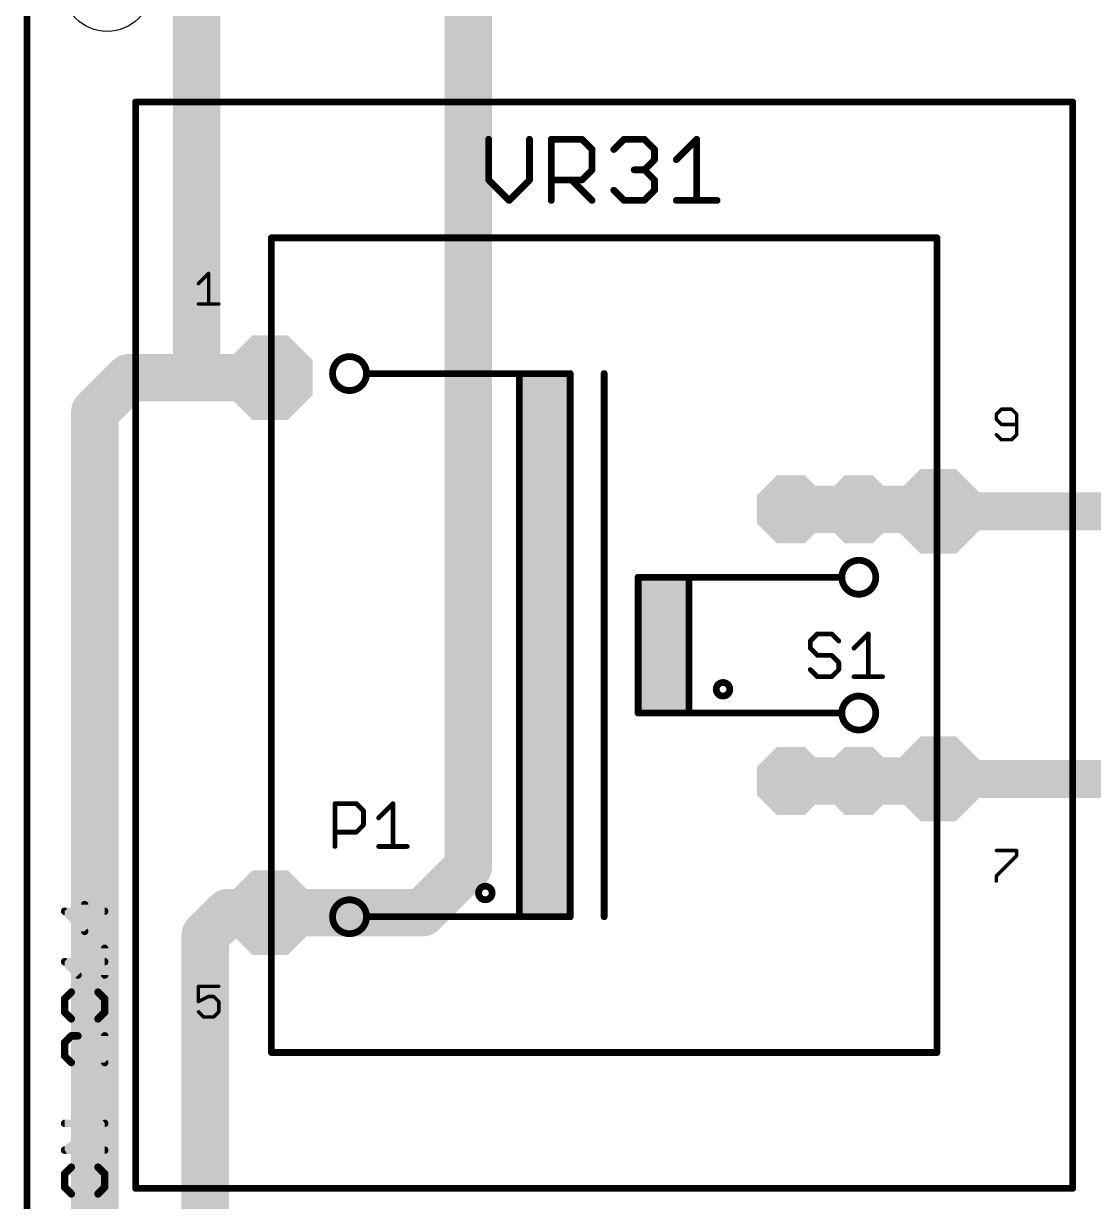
# Model space of a CAD drawing. Extents: x 0 to 165, y -10 to 137.
# Drawn here: x -0.13 to 39.89, y 51.58 to 95.64 of the extents above; entities that cross this region are included whole.
import ezdxf

# ---------------------------------------------------------------- set-up
doc = ezdxf.new("R2010")
doc.units = 0
for name, color, linetype in [('1', 14, 'CONTINUOUS'), ('16', 174, 'CONTINUOUS'), ('17', 94, 'CONTINUOUS'), ('18', 94, 'CONTINUOUS'), ('20', 178, 'CONTINUOUS'), ('21', 251, 'CONTINUOUS'), ('23', 178, 'CONTINUOUS'), ('51', 251, 'CONTINUOUS')]:
    doc.layers.add(name, color=color, linetype=linetype)

# ---------------------------------------------------------------- blocks, each defined once
blk = doc.blocks.new('RECT')
blk.add_solid([(-0.5, -0.5), (0.5, -0.5), (-0.5, 0.5), (0.5, 0.5)])
blk = doc.blocks.new('OCTAGONP')
at = {"const_width": 0.5}
blk.add_lwpolyline([(-0.25, -0.1036), (-0.25, 0.1036), (-0.1036, 0.25), (0.1036, 0.25), (0.25, 0.1036), (0.25, -0.1036), (0.1036, -0.25), (-0.1036, -0.25), (-0.25, -0.1036), (-0.25, 0.1036)], dxfattribs=at)
blk = doc.blocks.new('OCTAGONV')
at = {"const_width": 0.5}
blk.add_lwpolyline([(-0.25, -0.1036), (-0.25, 0.1036), (-0.1036, 0.25), (0.1036, 0.25), (0.25, 0.1036), (0.25, -0.1036), (0.1036, -0.25), (-0.1036, -0.25), (-0.25, -0.1036), (-0.25, 0.1036)], dxfattribs=at)

msp = doc.modelspace()

# ---------------------------------------------------------------- linework, layer by layer
at = {"layer": '1'}
for points, const_width in [([(28.575, 77.47), (34.29, 77.47)], 1.778), ([(34.0868, 77.3938), (42.49, 77.3938)], 1.4224), ([(28.2575, 67.31), (34.29, 67.31)], 1.778), ([(34.0868, 67.3862), (42.49, 67.3862)], 1.4224), ([(2.9083, 62.4349), (1.4084, 62.4349)], 0.2794), ([(1.4084, 62.4349), (2.1584, 61.685)], 0.2794), ([(2.1584, 61.685), (2.1584, 62.6849)], 0.2794), ([(2.9083, 60.0478), (2.9083, 61.0478)], 0.2794), ([(1.9084, 60.0478), (1.4084, 60.5478)], 0.2794), ([(1.4084, 60.5478), (2.9083, 60.5478)], 0.2794), ([(1.4084, 59.1606), (1.6584, 59.4106)], 0.2794), ([(1.6584, 59.4106), (2.6583, 59.4106)], 0.2794), ([(2.6583, 58.4107), (1.6584, 59.4106)], 0.2794), ([(2.6583, 59.4106), (2.9083, 59.1606)], 0.2794), ([(1.4084, 58.6607), (1.4084, 59.1606)], 0.2794), ([(2.9083, 59.1606), (2.9083, 58.6607)], 0.2794), ([(1.6584, 58.4107), (1.4084, 58.6607)], 0.2794), ([(2.9083, 58.6607), (2.6583, 58.4107)], 0.2794), ([(2.6583, 58.4107), (1.6584, 58.4107)], 0.2794), ([(1.6584, 57.7734), (1.4084, 57.5235)], 0.2794), ([(1.9084, 57.7734), (1.6584, 57.7734)], 0.2794), ([(2.9083, 56.7735), (1.9084, 57.7734)], 0.2794), ([(2.9083, 57.7734), (2.9083, 56.7735)], 0.2794), ([(1.4084, 57.5235), (1.4084, 57.0235)], 0.2794), ([(1.4084, 57.0235), (1.6584, 56.7735)], 0.2794), ([(1.4084, 53.4992), (2.9083, 54.4991)], 0.2794), ([(2.9083, 54.4991), (1.4084, 54.4991)], 0.2794), ([(2.9083, 53.4992), (1.4084, 53.4992)], 0.2794), ([(1.6584, 52.862), (1.4084, 52.612)], 0.2794), ([(2.6583, 52.862), (1.6584, 52.862)], 0.2794), ([(2.9083, 52.612), (2.6583, 52.862)], 0.2794), ([(1.4084, 52.612), (1.4084, 52.112)], 0.2794), ([(2.9083, 52.112), (2.9083, 52.612)], 0.2794), ([(1.4084, 52.112), (1.6584, 51.8621)], 0.2794), ([(1.6584, 51.8621), (2.6583, 51.8621)], 0.2794), ([(2.6583, 51.8621), (2.9083, 52.112)], 0.2794)]:
    msp.add_lwpolyline(points, dxfattribs=dict(at, const_width=const_width))
for points, const_width in [([(28.575, 77.9145, 1), (28.575, 77.0255)], 0.889), ([(34.0868, 77.7494, 1), (34.0868, 77.0382)], 0.7112), ([(34.29, 77.0255, 1), (34.29, 77.9145)], 0.889), ([(28.2575, 67.7545, 1), (28.2575, 66.8655)], 0.889), ([(34.0868, 67.7418, 1), (34.0868, 67.0306)], 0.7112), ([(34.29, 66.8655, 1), (34.29, 67.7545)], 0.889), ([(1.4084, 62.5048, 1), (1.4084, 62.3651)], 0.1397), ([(1.4578, 62.4843, 1), (1.359, 62.3855)], 0.1397), ([(2.2282, 62.6849, 1), (2.0885, 62.6849)], 0.1397), ([(2.9083, 62.3651, 1), (2.9083, 62.5048)], 0.1397), ([(2.0885, 61.685, 1), (2.2282, 61.685)], 0.1397), ([(2.109, 61.6356, 1), (2.2078, 61.7344)], 0.1397), ([(2.9782, 61.0478, 1), (2.8384, 61.0478)], 0.1397), ([(1.4578, 60.5972, 1), (1.359, 60.4984)], 0.1397), ([(1.4084, 60.6176, 1), (1.4084, 60.4779)], 0.1397), ([(2.9083, 60.4779, 1), (2.9083, 60.6176)], 0.1397), ([(1.859, 59.9984, 1), (1.9578, 60.0972)], 0.1397), ([(2.8384, 60.0478, 1), (2.9782, 60.0478)], 0.1397), ([(1.6584, 59.4804, 1), (1.6584, 59.3407)], 0.1397), ([(1.7078, 59.46, 1), (1.609, 59.3612)], 0.1397), ([(1.7078, 59.3612, 1), (1.609, 59.46)], 0.1397), ([(2.7077, 59.46, 1), (2.6089, 59.3612)], 0.1397), ([(2.6583, 59.3407, 1), (2.6583, 59.4804)], 0.1397), ([(1.359, 59.21, 1), (1.4578, 59.1112)], 0.1397), ([(1.4783, 59.1606, 1), (1.3386, 59.1606)], 0.1397), ([(2.9782, 59.1606, 1), (2.8384, 59.1606)], 0.1397), ([(2.8589, 59.1112, 1), (2.9577, 59.21)], 0.1397), ([(1.4578, 58.71, 1), (1.359, 58.6113)], 0.1397), ([(1.3386, 58.6607, 1), (1.4783, 58.6607)], 0.1397), ([(2.8384, 58.6607, 1), (2.9782, 58.6607)], 0.1397), ([(2.9577, 58.6113, 1), (2.8589, 58.71)], 0.1397), ([(1.6584, 58.4805, 1), (1.6584, 58.3408)], 0.1397), ([(1.609, 58.3613, 1), (1.7078, 58.4601)], 0.1397), ([(2.6089, 58.4601, 1), (2.7077, 58.3613)], 0.1397), ([(2.6089, 58.3613, 1), (2.7077, 58.4601)], 0.1397), ([(2.6583, 58.3408, 1), (2.6583, 58.4805)], 0.1397), ([(1.6584, 57.8433, 1), (1.6584, 57.7036)], 0.1397), ([(1.7078, 57.724, 1), (1.609, 57.8228)], 0.1397), ([(1.9578, 57.8228, 1), (1.859, 57.724)], 0.1397), ([(1.9084, 57.7036, 1), (1.9084, 57.8433)], 0.1397), ([(2.9782, 57.7734, 1), (2.8384, 57.7734)], 0.1397), ([(1.359, 57.5729, 1), (1.4578, 57.4741)], 0.1397), ([(1.4783, 57.5235, 1), (1.3386, 57.5235)], 0.1397), ([(1.4578, 57.0729, 1), (1.359, 56.9741)], 0.1397), ([(1.3386, 57.0235, 1), (1.4783, 57.0235)], 0.1397), ([(1.609, 56.7241, 1), (1.7078, 56.8229)], 0.1397), ([(2.8384, 56.7735, 1), (2.9782, 56.7735)], 0.1397), ([(2.8589, 56.7241, 1), (2.9577, 56.8229)], 0.1397), ([(1.4084, 54.569, 1), (1.4084, 54.4293)], 0.1397), ([(2.947, 54.441, 1), (2.8696, 54.5572)], 0.1397), ([(2.9083, 54.4293, 1), (2.9083, 54.569)], 0.1397), ([(1.4084, 53.5691, 1), (1.4084, 53.4294)], 0.1397), ([(1.3697, 53.5573, 1), (1.4472, 53.4411)], 0.1397), ([(2.9083, 53.4294, 1), (2.9083, 53.5691)], 0.1397), ([(1.6584, 52.9318, 1), (1.6584, 52.7921)], 0.1397), ([(1.7078, 52.8126, 1), (1.609, 52.9114)], 0.1397), ([(2.7077, 52.9114, 1), (2.6089, 52.8126)], 0.1397), ([(2.6583, 52.7921, 1), (2.6583, 52.9318)], 0.1397), ([(1.359, 52.6614, 1), (1.4578, 52.5626)], 0.1397), ([(1.4783, 52.612, 1), (1.3386, 52.612)], 0.1397), ([(2.9782, 52.612, 1), (2.8384, 52.612)], 0.1397), ([(2.8589, 52.5626, 1), (2.9577, 52.6614)], 0.1397), ([(1.4578, 52.1614, 1), (1.359, 52.0626)], 0.1397), ([(1.3386, 52.112, 1), (1.4783, 52.112)], 0.1397), ([(1.6584, 51.9319, 1), (1.6584, 51.7922)], 0.1397), ([(2.6583, 51.7922, 1), (2.6583, 51.9319)], 0.1397), ([(2.8384, 52.112, 1), (2.9782, 52.112)], 0.1397), ([(2.9577, 52.0626, 1), (2.8589, 52.1614)], 0.1397), ([(1.609, 51.8127, 1), (1.7078, 51.9114)], 0.1397), ([(2.6089, 51.9114, 1), (2.7077, 51.8127)], 0.1397)]:
    msp.add_lwpolyline(points, format="xyb", dxfattribs=dict(at, const_width=const_width))
at = {"layer": '16', "const_width": 1.778}
for points in [[(16.51, 64.1048), (16.51, 109.22)], [(6.35, 82.3976), (6.35, 100.965)], [(2.54, 81.1122), (3.8254, 82.3976)], [(3.8254, 82.3976), (6.35, 82.3976)], [(6.35, 82.3976), (9.0932, 82.3976)], [(2.54, 29.5275), (2.54, 81.1122)], [(14.7876, 62.3824), (16.51, 64.1048)], [(6.6675, 61.5334), (7.5165, 62.3824)], [(7.5165, 62.3824), (9.0932, 62.3824)], [(9.0932, 62.3824), (14.7876, 62.3824)], [(6.6675, 35.294), (6.6675, 61.5334)]]:
    msp.add_lwpolyline(points, dxfattribs=at)
at = {"layer": '16', "const_width": 0.889}
for points in [[(3.8254, 82.8421, 1), (3.8254, 81.9531)], [(4.1397, 82.0833, 1), (3.5111, 82.7119)], [(6.35, 82.8421, 1), (6.35, 81.9531)], [(6.35, 81.9531, 1), (6.35, 82.8421)], [(9.0932, 81.9531, 1), (9.0932, 82.8421)], [(5.9055, 82.3976, 1), (6.7945, 82.3976)], [(2.9845, 81.1122, 1), (2.0955, 81.1122)], [(2.2257, 81.4265, 1), (2.8543, 80.7979)], [(16.8243, 63.7905, 1), (16.1957, 64.4191)], [(16.0655, 64.1048, 1), (16.9545, 64.1048)], [(7.5165, 62.8269, 1), (7.5165, 61.9379)], [(7.8308, 62.0681, 1), (7.2022, 62.6967)], [(9.0932, 62.8269, 1), (9.0932, 61.9379)], [(9.0932, 61.9379, 1), (9.0932, 62.8269)], [(14.4733, 62.6967, 1), (15.1019, 62.0681)], [(14.7876, 61.9379, 1), (14.7876, 62.8269)], [(7.112, 61.5334, 1), (6.223, 61.5334)], [(6.3532, 61.8477, 1), (6.9818, 61.2191)]]:
    msp.add_lwpolyline(points, format="xyb", dxfattribs=at)
at = {"layer": '20', "const_width": 0.254}
msp.add_lwpolyline([(0, 136.5125), (0, 0)], dxfattribs=at)
at = {"layer": '20'}
msp.add_circle((3, 97), 1.65, dxfattribs=at)
at = {"layer": '21'}
for points, const_width in [([(39.116, 92.71), (4.064, 92.71)], 0.254), ([(4.064, 52.07), (4.064, 92.71)], 0.254), ([(39.116, 92.71), (39.116, 52.07)], 0.254), ([(17.272, 91.315), (17.272, 89.7897)], 0.254), ([(18.7973, 89.7897), (18.7973, 91.315)], 0.254), ([(19.6108, 89.027), (19.6108, 91.315)], 0.254), ([(19.6108, 91.315), (20.7548, 91.315)], 0.254), ([(20.7548, 91.315), (21.1361, 90.9336)], 0.254), ([(21.9496, 90.9336), (22.3309, 91.315)], 0.254), ([(22.3309, 91.315), (23.0936, 91.315)], 0.254), ([(23.0936, 91.315), (23.4749, 90.9336)], 0.254), ([(24.2884, 90.5523), (25.051, 91.315)], 0.254), ([(25.051, 91.315), (25.051, 89.027)], 0.254), ([(21.1361, 90.9336), (21.1361, 90.171)], 0.254), ([(23.4749, 90.9336), (23.4749, 90.5523)], 0.254), ([(23.4749, 90.5523), (23.0936, 90.171)], 0.254), ([(17.272, 89.7897), (18.0346, 89.027)], 0.254), ([(18.0346, 89.027), (18.7973, 89.7897)], 0.254), ([(20.7548, 89.7897), (19.6108, 89.7897)], 0.254), ([(20.3734, 89.7897), (21.1361, 89.027)], 0.254), ([(21.1361, 90.171), (20.7548, 89.7897)], 0.254), ([(23.0936, 90.171), (22.7122, 90.171)], 0.254), ([(23.0936, 90.171), (23.4749, 89.7897)], 0.254), ([(23.4749, 89.7897), (23.4749, 89.4083)], 0.254), ([(22.3309, 89.027), (21.9496, 89.4083)], 0.254), ([(23.4749, 89.4083), (23.0936, 89.027)], 0.254), ([(23.0936, 89.027), (22.3309, 89.027)], 0.254), ([(24.2884, 89.027), (25.8137, 89.027)], 0.254), ([(34.036, 87.63), (9.144, 87.63)], 0.254), ([(9.144, 87.63), (9.144, 84.201)], 0.254), ([(34.036, 79.248), (34.036, 87.63)], 0.254), ([(6.4135, 85.9162), (6.7948, 86.2975)], 0.127), ([(6.7948, 86.2975), (6.7948, 85.1535)], 0.127), ([(6.4135, 85.1535), (7.1762, 85.1535)], 0.127), ([(12.7, 82.55), (18.415, 82.55)], 0.254), ([(18.415, 82.55), (18.415, 62.23)], 0.254), ([(18.415, 82.55), (20.32, 82.55)], 0.254), ([(20.32, 82.55), (20.32, 62.23)], 0.254), ([(21.59, 82.55), (21.59, 62.23)], 0.254), ([(36.4492, 81.2175), (36.2585, 81.0268)], 0.127), ([(36.2585, 81.0268), (36.2585, 80.8362)], 0.127), ([(36.8305, 81.2175), (36.4492, 81.2175)], 0.127), ([(37.0211, 81.0268), (36.8305, 81.2175)], 0.127), ([(37.0211, 80.2642), (37.0211, 81.0268)], 0.127), ([(9.144, 80.645), (9.144, 64.262)], 0.254), ([(36.2585, 80.8362), (36.4492, 80.6455)], 0.127), ([(36.4492, 80.6455), (37.0211, 80.6455)], 0.127), ([(36.2585, 80.2642), (36.4492, 80.0735)], 0.127), ([(36.8305, 80.0735), (37.0211, 80.2642)], 0.127), ([(36.4492, 80.0735), (36.8305, 80.0735)], 0.127), ([(34.036, 69.215), (34.036, 75.565)], 0.254), ([(22.86, 74.93), (22.86, 69.85)], 0.254), ([(22.86, 74.93), (24.765, 74.93)], 0.254), ([(24.765, 69.85), (24.765, 74.93)], 0.254), ([(24.765, 74.93), (30.48, 74.93)], 0.254), ([(29.5658, 72.8105), (29.2989, 72.5435)], 0.1778), ([(30.0997, 72.8105), (29.5658, 72.8105)], 0.1778), ([(30.3666, 72.5435), (30.0997, 72.8105)], 0.1778), ([(30.9361, 72.2766), (31.4699, 72.8105)], 0.1778), ([(31.4699, 72.8105), (31.4699, 71.2089)], 0.1778), ([(29.2989, 72.5435), (29.2989, 72.2766)], 0.1778), ([(29.2989, 72.2766), (29.5658, 72.0097)], 0.1778), ([(29.5658, 72.0097), (30.0997, 72.0097)], 0.1778), ([(30.0997, 72.0097), (30.3666, 71.7428)], 0.1778), ([(30.3666, 71.7428), (30.3666, 71.4758)], 0.1778), ([(29.5658, 71.2089), (29.2989, 71.4758)], 0.1778), ([(30.3666, 71.4758), (30.0997, 71.2089)], 0.1778), ([(30.0997, 71.2089), (29.5658, 71.2089)], 0.1778), ([(30.9361, 71.2089), (32.0038, 71.2089)], 0.1778), ([(22.86, 69.85), (24.765, 69.85)], 0.254), ([(24.765, 69.85), (30.48, 69.85)], 0.254), ([(11.5189, 64.8589), (11.5189, 66.4605)], 0.1778), ([(11.5189, 66.4605), (12.3197, 66.4605)], 0.1778), ([(12.3197, 66.4605), (12.5866, 66.1935)], 0.1778), ([(13.1561, 65.9266), (13.6899, 66.4605)], 0.1778), ([(13.6899, 66.4605), (13.6899, 64.8589)], 0.1778), ([(12.5866, 66.1935), (12.5866, 65.6597)], 0.1778), ([(12.5866, 65.6597), (12.3197, 65.3928)], 0.1778), ([(34.036, 57.15), (34.036, 65.532)], 0.254), ([(12.3197, 65.3928), (11.5189, 65.3928)], 0.1778), ([(13.1561, 64.8589), (14.2238, 64.8589)], 0.1778), ([(36.2585, 64.7075), (37.0211, 64.7075)], 0.127), ([(37.0211, 64.5168), (36.2585, 63.7542)], 0.127), ([(37.0211, 64.7075), (37.0211, 64.5168)], 0.127), ([(36.2585, 63.7542), (36.2585, 63.5635)], 0.127), ([(18.415, 62.23), (12.7, 62.23)], 0.254), ([(20.32, 62.23), (18.415, 62.23)], 0.254), ([(9.144, 60.579), (9.144, 57.15)], 0.254), ([(7.1762, 59.6275), (6.4135, 59.6275)], 0.127), ([(6.4135, 59.6275), (6.4135, 59.0555)], 0.127), ([(6.4135, 59.0555), (6.7948, 59.2462)], 0.127), ([(6.7948, 59.2462), (6.9855, 59.2462)], 0.127), ([(6.9855, 59.2462), (7.1762, 59.0555)], 0.127), ([(7.1762, 59.0555), (7.1762, 58.6742)], 0.127), ([(6.6042, 58.4835), (6.4135, 58.6742)], 0.127), ([(7.1762, 58.6742), (6.9855, 58.4835)], 0.127), ([(6.9855, 58.4835), (6.6042, 58.4835)], 0.127), ([(9.144, 57.15), (34.036, 57.15)], 0.254), ([(4.064, 52.07), (39.116, 52.07)], 0.254)]:
    msp.add_lwpolyline(points, dxfattribs=dict(at, const_width=const_width))
for points, const_width in [([(4.064, 92.7735, 1), (4.064, 92.6465)], 0.127), ([(4.1275, 92.71, 1), (4.0005, 92.71)], 0.127), ([(39.1795, 92.71, 1), (39.0525, 92.71)], 0.127), ([(39.116, 92.6465, 1), (39.116, 92.7735)], 0.127), ([(17.3355, 91.315, 1), (17.2085, 91.315)], 0.127), ([(18.8608, 91.315, 1), (18.7338, 91.315)], 0.127), ([(19.6743, 91.315, 1), (19.5473, 91.315)], 0.127), ([(19.6108, 91.3785, 1), (19.6108, 91.2515)], 0.127), ([(20.7997, 91.3599, 1), (20.7099, 91.2701)], 0.127), ([(20.7548, 91.2515, 1), (20.7548, 91.3785)], 0.127), ([(22.3309, 91.3785, 1), (22.3309, 91.2515)], 0.127), ([(22.3758, 91.2701, 1), (22.286, 91.3599)], 0.127), ([(23.1385, 91.3599, 1), (23.0487, 91.2701)], 0.127), ([(23.0936, 91.2515, 1), (23.0936, 91.3785)], 0.127), ([(25.1145, 91.315, 1), (24.9875, 91.315)], 0.127), ([(25.0959, 91.2701, 1), (25.0061, 91.3599)], 0.127), ([(21.1996, 90.9336, 1), (21.0726, 90.9336)], 0.127), ([(21.0912, 90.8887, 1), (21.181, 90.9785)], 0.127), ([(21.9047, 90.9785, 1), (21.9945, 90.8887)], 0.127), ([(23.5384, 90.9336, 1), (23.4114, 90.9336)], 0.127), ([(23.43, 90.8887, 1), (23.5198, 90.9785)], 0.127), ([(23.4114, 90.5523, 1), (23.5384, 90.5523)], 0.127), ([(23.5198, 90.5074, 1), (23.43, 90.5972)], 0.127), ([(24.2435, 90.5972, 1), (24.3333, 90.5074)], 0.127), ([(17.3169, 89.8346, 1), (17.2271, 89.7447)], 0.127), ([(18.8422, 89.7447, 1), (18.7524, 89.8346)], 0.127), ([(19.6108, 89.8532, 1), (19.6108, 89.7262)], 0.127), ([(20.4183, 89.8346, 1), (20.3285, 89.7447)], 0.127), ([(20.7099, 89.8346, 1), (20.7997, 89.7447)], 0.127), ([(20.7548, 89.7262, 1), (20.7548, 89.8532)], 0.127), ([(21.0726, 90.171, 1), (21.1996, 90.171)], 0.127), ([(21.181, 90.1261, 1), (21.0912, 90.2159)], 0.127), ([(22.7122, 90.2345, 1), (22.7122, 90.1075)], 0.127), ([(23.1385, 90.2159, 1), (23.0487, 90.1261)], 0.127), ([(23.0487, 90.2159, 1), (23.1385, 90.1261)], 0.127), ([(23.0936, 90.1075, 1), (23.0936, 90.2345)], 0.127), ([(23.5384, 89.7897, 1), (23.4114, 89.7897)], 0.127), ([(23.43, 89.7447, 1), (23.5198, 89.8346)], 0.127), ([(17.2085, 89.7897, 1), (17.3355, 89.7897)], 0.127), ([(18.7338, 89.7897, 1), (18.8608, 89.7897)], 0.127), ([(21.9945, 89.4532, 1), (21.9047, 89.3634)], 0.127), ([(23.4114, 89.4083, 1), (23.5384, 89.4083)], 0.127), ([(23.5198, 89.3634, 1), (23.43, 89.4532)], 0.127), ([(17.9897, 89.0719, 1), (18.0796, 88.9821)], 0.127), ([(17.9897, 88.9821, 1), (18.0796, 89.0719)], 0.127), ([(19.5473, 89.027, 1), (19.6743, 89.027)], 0.127), ([(21.0912, 88.9821, 1), (21.181, 89.0719)], 0.127), ([(22.3309, 89.0905, 1), (22.3309, 88.9635)], 0.127), ([(22.286, 88.9821, 1), (22.3758, 89.0719)], 0.127), ([(23.0487, 89.0719, 1), (23.1385, 88.9821)], 0.127), ([(23.0936, 88.9635, 1), (23.0936, 89.0905)], 0.127), ([(24.2884, 89.0905, 1), (24.2884, 88.9635)], 0.127), ([(24.9875, 89.027, 1), (25.1145, 89.027)], 0.127), ([(25.8137, 88.9635, 1), (25.8137, 89.0905)], 0.127), ([(9.144, 87.6935, 1), (9.144, 87.5665)], 0.127), ([(9.2075, 87.63, 1), (9.0805, 87.63)], 0.127), ([(34.0995, 87.63, 1), (33.9725, 87.63)], 0.127), ([(34.036, 87.5665, 1), (34.036, 87.6935)], 0.127), ([(6.391, 85.9386, 1), (6.436, 85.8937)], 0.0635), ([(6.8266, 86.2975, 1), (6.7631, 86.2975)], 0.0635), ([(6.8173, 86.275, 1), (6.7724, 86.3199)], 0.0635), ([(6.4135, 85.1853, 1), (6.4135, 85.1218)], 0.0635), ([(6.7631, 85.1535, 1), (6.8266, 85.1535)], 0.0635), ([(7.1762, 85.1218, 1), (7.1762, 85.1853)], 0.0635), ([(9.0805, 84.201, 1), (9.2075, 84.201)], 0.127), ([(12.065, 81.915, 1), (12.065, 83.185, 1), (12.065, 81.915)], 0.254), ([(12.7, 82.6135, 1), (12.7, 82.4865)], 0.127), ([(18.4785, 82.55, 1), (18.3515, 82.55)], 0.127), ([(18.415, 82.6135, 1), (18.415, 82.4865)], 0.127), ([(18.415, 82.4865, 1), (18.415, 82.6135)], 0.127), ([(20.3835, 82.55, 1), (20.2565, 82.55)], 0.127), ([(20.32, 82.4865, 1), (20.32, 82.6135)], 0.127), ([(21.6535, 82.55, 1), (21.5265, 82.55)], 0.127), ([(36.2903, 81.0268, 1), (36.2268, 81.0268)], 0.0635), ([(36.236, 81.0493, 1), (36.281, 81.0044)], 0.0635), ([(36.4492, 81.2492, 1), (36.4492, 81.1857)], 0.0635), ([(36.4716, 81.195, 1), (36.4267, 81.2399)], 0.0635), ([(36.8529, 81.2399, 1), (36.808, 81.195)], 0.0635), ([(36.8305, 81.1857, 1), (36.8305, 81.2492)], 0.0635), ([(37.0529, 81.0268, 1), (36.9894, 81.0268)], 0.0635), ([(36.9987, 81.0044, 1), (37.0436, 81.0493)], 0.0635), ([(9.2075, 80.645, 1), (9.0805, 80.645)], 0.127), ([(36.281, 80.8586, 1), (36.236, 80.8137)], 0.0635), ([(36.2268, 80.8362, 1), (36.2903, 80.8362)], 0.0635), ([(36.4492, 80.6772, 1), (36.4492, 80.6137)], 0.0635), ([(36.4267, 80.623, 1), (36.4716, 80.6679)], 0.0635), ([(37.0211, 80.6137, 1), (37.0211, 80.6772)], 0.0635), ([(36.281, 80.2866, 1), (36.236, 80.2417)], 0.0635), ([(36.9894, 80.2642, 1), (37.0529, 80.2642)], 0.0635), ([(37.0436, 80.2417, 1), (36.9987, 80.2866)], 0.0635), ([(36.4492, 80.1053, 1), (36.4492, 80.0418)], 0.0635), ([(36.4267, 80.051, 1), (36.4716, 80.096)], 0.0635), ([(36.808, 80.096, 1), (36.8529, 80.051)], 0.0635), ([(36.8305, 80.0418, 1), (36.8305, 80.1053)], 0.0635), ([(33.9725, 79.248, 1), (34.0995, 79.248)], 0.127), ([(31.115, 74.295, 1), (31.115, 75.565, 1), (31.115, 74.295)], 0.254), ([(34.0995, 75.565, 1), (33.9725, 75.565)], 0.127), ([(22.9235, 74.93, 1), (22.7965, 74.93)], 0.127), ([(22.86, 74.9935, 1), (22.86, 74.8665)], 0.127), ([(24.8285, 74.93, 1), (24.7015, 74.93)], 0.127), ([(24.765, 74.9935, 1), (24.765, 74.8665)], 0.127), ([(24.765, 74.8665, 1), (24.765, 74.9935)], 0.127), ([(30.48, 74.8665, 1), (30.48, 74.9935)], 0.127), ([(29.5658, 72.8549, 1), (29.5658, 72.766)], 0.0889), ([(29.5973, 72.779, 1), (29.5344, 72.8419)], 0.0889), ([(30.1311, 72.8419, 1), (30.0683, 72.779)], 0.0889), ([(30.0997, 72.766, 1), (30.0997, 72.8549)], 0.0889), ([(31.5144, 72.8105, 1), (31.4255, 72.8105)], 0.0889), ([(31.5013, 72.779, 1), (31.4385, 72.8419)], 0.0889), ([(29.3434, 72.5435, 1), (29.2544, 72.5435)], 0.0889), ([(29.2544, 72.2766, 1), (29.3434, 72.2766)], 0.0889), ([(29.2675, 72.575, 1), (29.3303, 72.5121)], 0.0889), ([(29.3303, 72.308, 1), (29.2675, 72.2452)], 0.0889), ([(30.3352, 72.5121, 1), (30.398, 72.575)], 0.0889), ([(30.9046, 72.308, 1), (30.9675, 72.2452)], 0.0889), ([(29.5658, 72.0541, 1), (29.5658, 71.9652)], 0.0889), ([(29.5344, 71.9783, 1), (29.5973, 72.0411)], 0.0889), ([(30.1311, 72.0411, 1), (30.0683, 71.9783)], 0.0889), ([(30.0997, 71.9652, 1), (30.0997, 72.0541)], 0.0889), ([(30.4111, 71.7428, 1), (30.3222, 71.7428)], 0.0889), ([(29.3303, 71.5073, 1), (29.2675, 71.4444)], 0.0889), ([(30.3222, 71.4758, 1), (30.4111, 71.4758)], 0.0889), ([(30.398, 71.4444, 1), (30.3352, 71.5073)], 0.0889), ([(30.3352, 71.7113, 1), (30.398, 71.7742)], 0.0889), ([(26.035, 70.485, 1), (26.035, 70.993, 1), (26.035, 70.485)], 0.254), ([(29.5658, 71.2533, 1), (29.5658, 71.1645)], 0.0889), ([(29.5344, 71.1775, 1), (29.5973, 71.2403)], 0.0889), ([(30.0683, 71.2403, 1), (30.1311, 71.1775)], 0.0889), ([(30.0997, 71.1645, 1), (30.0997, 71.2533)], 0.0889), ([(30.9361, 71.2533, 1), (30.9361, 71.1645)], 0.0889), ([(31.4255, 71.2089, 1), (31.5144, 71.2089)], 0.0889), ([(32.0038, 71.1645, 1), (32.0038, 71.2533)], 0.0889), ([(31.115, 69.215, 1), (31.115, 70.485, 1), (31.115, 69.215)], 0.254), ([(22.86, 69.9135, 1), (22.86, 69.7865)], 0.127), ([(22.7965, 69.85, 1), (22.9235, 69.85)], 0.127), ([(24.765, 69.9135, 1), (24.765, 69.7865)], 0.127), ([(24.7015, 69.85, 1), (24.8285, 69.85)], 0.127), ([(24.765, 69.7865, 1), (24.765, 69.9135)], 0.127), ([(30.48, 69.7865, 1), (30.48, 69.9135)], 0.127), ([(33.9725, 69.215, 1), (34.0995, 69.215)], 0.127), ([(11.5189, 66.5049, 1), (11.5189, 66.416)], 0.0889), ([(11.5633, 66.4605, 1), (11.4745, 66.4605)], 0.0889), ([(12.3511, 66.4919, 1), (12.2883, 66.429)], 0.0889), ([(12.3197, 66.416, 1), (12.3197, 66.5049)], 0.0889), ([(13.7344, 66.4605, 1), (13.6455, 66.4605)], 0.0889), ([(13.7213, 66.429, 1), (13.6585, 66.4919)], 0.0889), ([(12.6311, 66.1935, 1), (12.5422, 66.1935)], 0.0889), ([(12.5552, 66.1621, 1), (12.618, 66.225)], 0.0889), ([(12.5422, 65.6597, 1), (12.6311, 65.6597)], 0.0889), ([(12.618, 65.6283, 1), (12.5552, 65.6911)], 0.0889), ([(13.1246, 65.958, 1), (13.1875, 65.8952)], 0.0889), ([(34.0995, 65.532, 1), (33.9725, 65.532)], 0.127), ([(11.5189, 65.4372, 1), (11.5189, 65.3483)], 0.0889), ([(12.2883, 65.4242, 1), (12.3511, 65.3613)], 0.0889), ([(12.3197, 65.3483, 1), (12.3197, 65.4372)], 0.0889), ([(11.4745, 64.8589, 1), (11.5633, 64.8589)], 0.0889), ([(13.1561, 64.9034, 1), (13.1561, 64.8145)], 0.0889), ([(13.6455, 64.8589, 1), (13.7344, 64.8589)], 0.0889), ([(14.2238, 64.8145, 1), (14.2238, 64.9034)], 0.0889), ([(36.2585, 64.7392, 1), (36.2585, 64.6757)], 0.0635), ([(37.0529, 64.7075, 1), (36.9894, 64.7075)], 0.0635), ([(36.9894, 64.5168, 1), (37.0529, 64.5168)], 0.0635), ([(37.0436, 64.4944, 1), (36.9987, 64.5393)], 0.0635), ([(37.0211, 64.6757, 1), (37.0211, 64.7392)], 0.0635), ([(9.0805, 64.262, 1), (9.2075, 64.262)], 0.127), ([(17.145, 62.865, 1), (17.145, 63.373, 1), (17.145, 62.865)], 0.254), ([(36.2903, 63.7542, 1), (36.2268, 63.7542)], 0.0635), ([(36.236, 63.7766, 1), (36.281, 63.7317)], 0.0635), ([(36.2268, 63.5635, 1), (36.2903, 63.5635)], 0.0635), ([(12.065, 61.595, 1), (12.065, 62.865, 1), (12.065, 61.595)], 0.254), ([(12.7, 62.2935, 1), (12.7, 62.1665)], 0.127), ([(18.415, 62.2935, 1), (18.415, 62.1665)], 0.127), ([(18.3515, 62.23, 1), (18.4785, 62.23)], 0.127), ([(18.415, 62.1665, 1), (18.415, 62.2935)], 0.127), ([(20.2565, 62.23, 1), (20.3835, 62.23)], 0.127), ([(20.32, 62.1665, 1), (20.32, 62.2935)], 0.127), ([(21.5265, 62.23, 1), (21.6535, 62.23)], 0.127), ([(9.2075, 60.579, 1), (9.0805, 60.579)], 0.127), ([(6.4135, 59.6592, 1), (6.4135, 59.5957)], 0.0635), ([(6.4452, 59.6275, 1), (6.3818, 59.6275)], 0.0635), ([(7.1762, 59.5957, 1), (7.1762, 59.6592)], 0.0635), ([(6.3993, 59.0839, 1), (6.4277, 59.0271)], 0.0635), ([(6.3818, 59.0555, 1), (6.4452, 59.0555)], 0.0635), ([(6.7948, 59.2779, 1), (6.7948, 59.2144)], 0.0635), ([(6.809, 59.2178, 1), (6.7806, 59.2745)], 0.0635), ([(7.0079, 59.2686, 1), (6.963, 59.2237)], 0.0635), ([(6.9855, 59.2144, 1), (6.9855, 59.2779)], 0.0635), ([(7.2079, 59.0555, 1), (7.1444, 59.0555)], 0.0635), ([(7.1537, 59.033, 1), (7.1986, 59.0779)], 0.0635), ([(6.436, 58.6966, 1), (6.391, 58.6517)], 0.0635), ([(7.1444, 58.6742, 1), (7.2079, 58.6742)], 0.0635), ([(7.1986, 58.6517, 1), (7.1537, 58.6966)], 0.0635), ([(6.6042, 58.5153, 1), (6.6042, 58.4517)], 0.0635), ([(6.5817, 58.461, 1), (6.6266, 58.506)], 0.0635), ([(6.963, 58.506, 1), (7.0079, 58.461)], 0.0635), ([(6.9855, 58.4517, 1), (6.9855, 58.5153)], 0.0635), ([(9.144, 57.2135, 1), (9.144, 57.0865)], 0.127), ([(9.0805, 57.15, 1), (9.2075, 57.15)], 0.127), ([(33.9725, 57.15, 1), (34.0995, 57.15)], 0.127), ([(34.036, 57.0865, 1), (34.036, 57.2135)], 0.127), ([(4.064, 52.1335, 1), (4.064, 52.0065)], 0.127), ([(4.0005, 52.07, 1), (4.1275, 52.07)], 0.127), ([(39.0525, 52.07, 1), (39.1795, 52.07)], 0.127), ([(39.116, 52.0065, 1), (39.116, 52.1335)], 0.127)]:
    msp.add_lwpolyline(points, format="xyb", dxfattribs=dict(at, const_width=const_width))
at = {"layer": '23'}
msp.add_point((21.59, 72.39), dxfattribs=at)
at = {"layer": '51', "const_width": 0.254}
for points in [[(9.144, 80.645), (9.144, 84.201)], [(34.036, 75.565), (34.036, 79.248)], [(34.036, 65.532), (34.036, 69.215)], [(9.144, 60.579), (9.144, 64.262)]]:
    msp.add_lwpolyline(points, dxfattribs=at)
at = {"layer": '51', "const_width": 0.127}
for points in [[(9.2075, 84.201, 1), (9.0805, 84.201)], [(9.0805, 80.645, 1), (9.2075, 80.645)], [(34.0995, 79.248, 1), (33.9725, 79.248)], [(33.9725, 75.565, 1), (34.0995, 75.565)], [(34.0995, 69.215, 1), (33.9725, 69.215)], [(33.9725, 65.532, 1), (34.0995, 65.532)], [(9.2075, 64.262, 1), (9.0805, 64.262)], [(9.0805, 60.579, 1), (9.2075, 60.579)]]:
    msp.add_lwpolyline(points, format="xyb", dxfattribs=at)

# ---------------------------------------------------------------- block references
at = {"layer": '17', "xscale": 3.175, "yscale": 3.175}
for p in [(9.0932, 82.3976), (9.0932, 82.3976), (34.0868, 77.3938), (34.0868, 77.3938), (34.0868, 67.3862), (34.0868, 67.3862), (9.0932, 62.3824), (9.0932, 62.3824)]:
    msp.add_blockref('OCTAGONP', p, dxfattribs=at)
at = {"layer": '18', "xscale": 2.54, "yscale": 2.54}
for p in [(28.575, 77.47), (28.575, 77.47), (31.115, 77.47), (31.115, 77.47), (28.575, 67.31), (28.575, 67.31), (31.115, 67.31), (31.115, 67.31)]:
    msp.add_blockref('OCTAGONV', p, dxfattribs=at)
at = {"layer": '21', "xscale": 1.905}
for p, yscale in [((19.3675, 72.39), 20.32), ((23.8125, 72.39), 5.08)]:
    msp.add_blockref('RECT', p, dxfattribs=dict(at, yscale=yscale))

doc.saveas('drawing.dxf')
